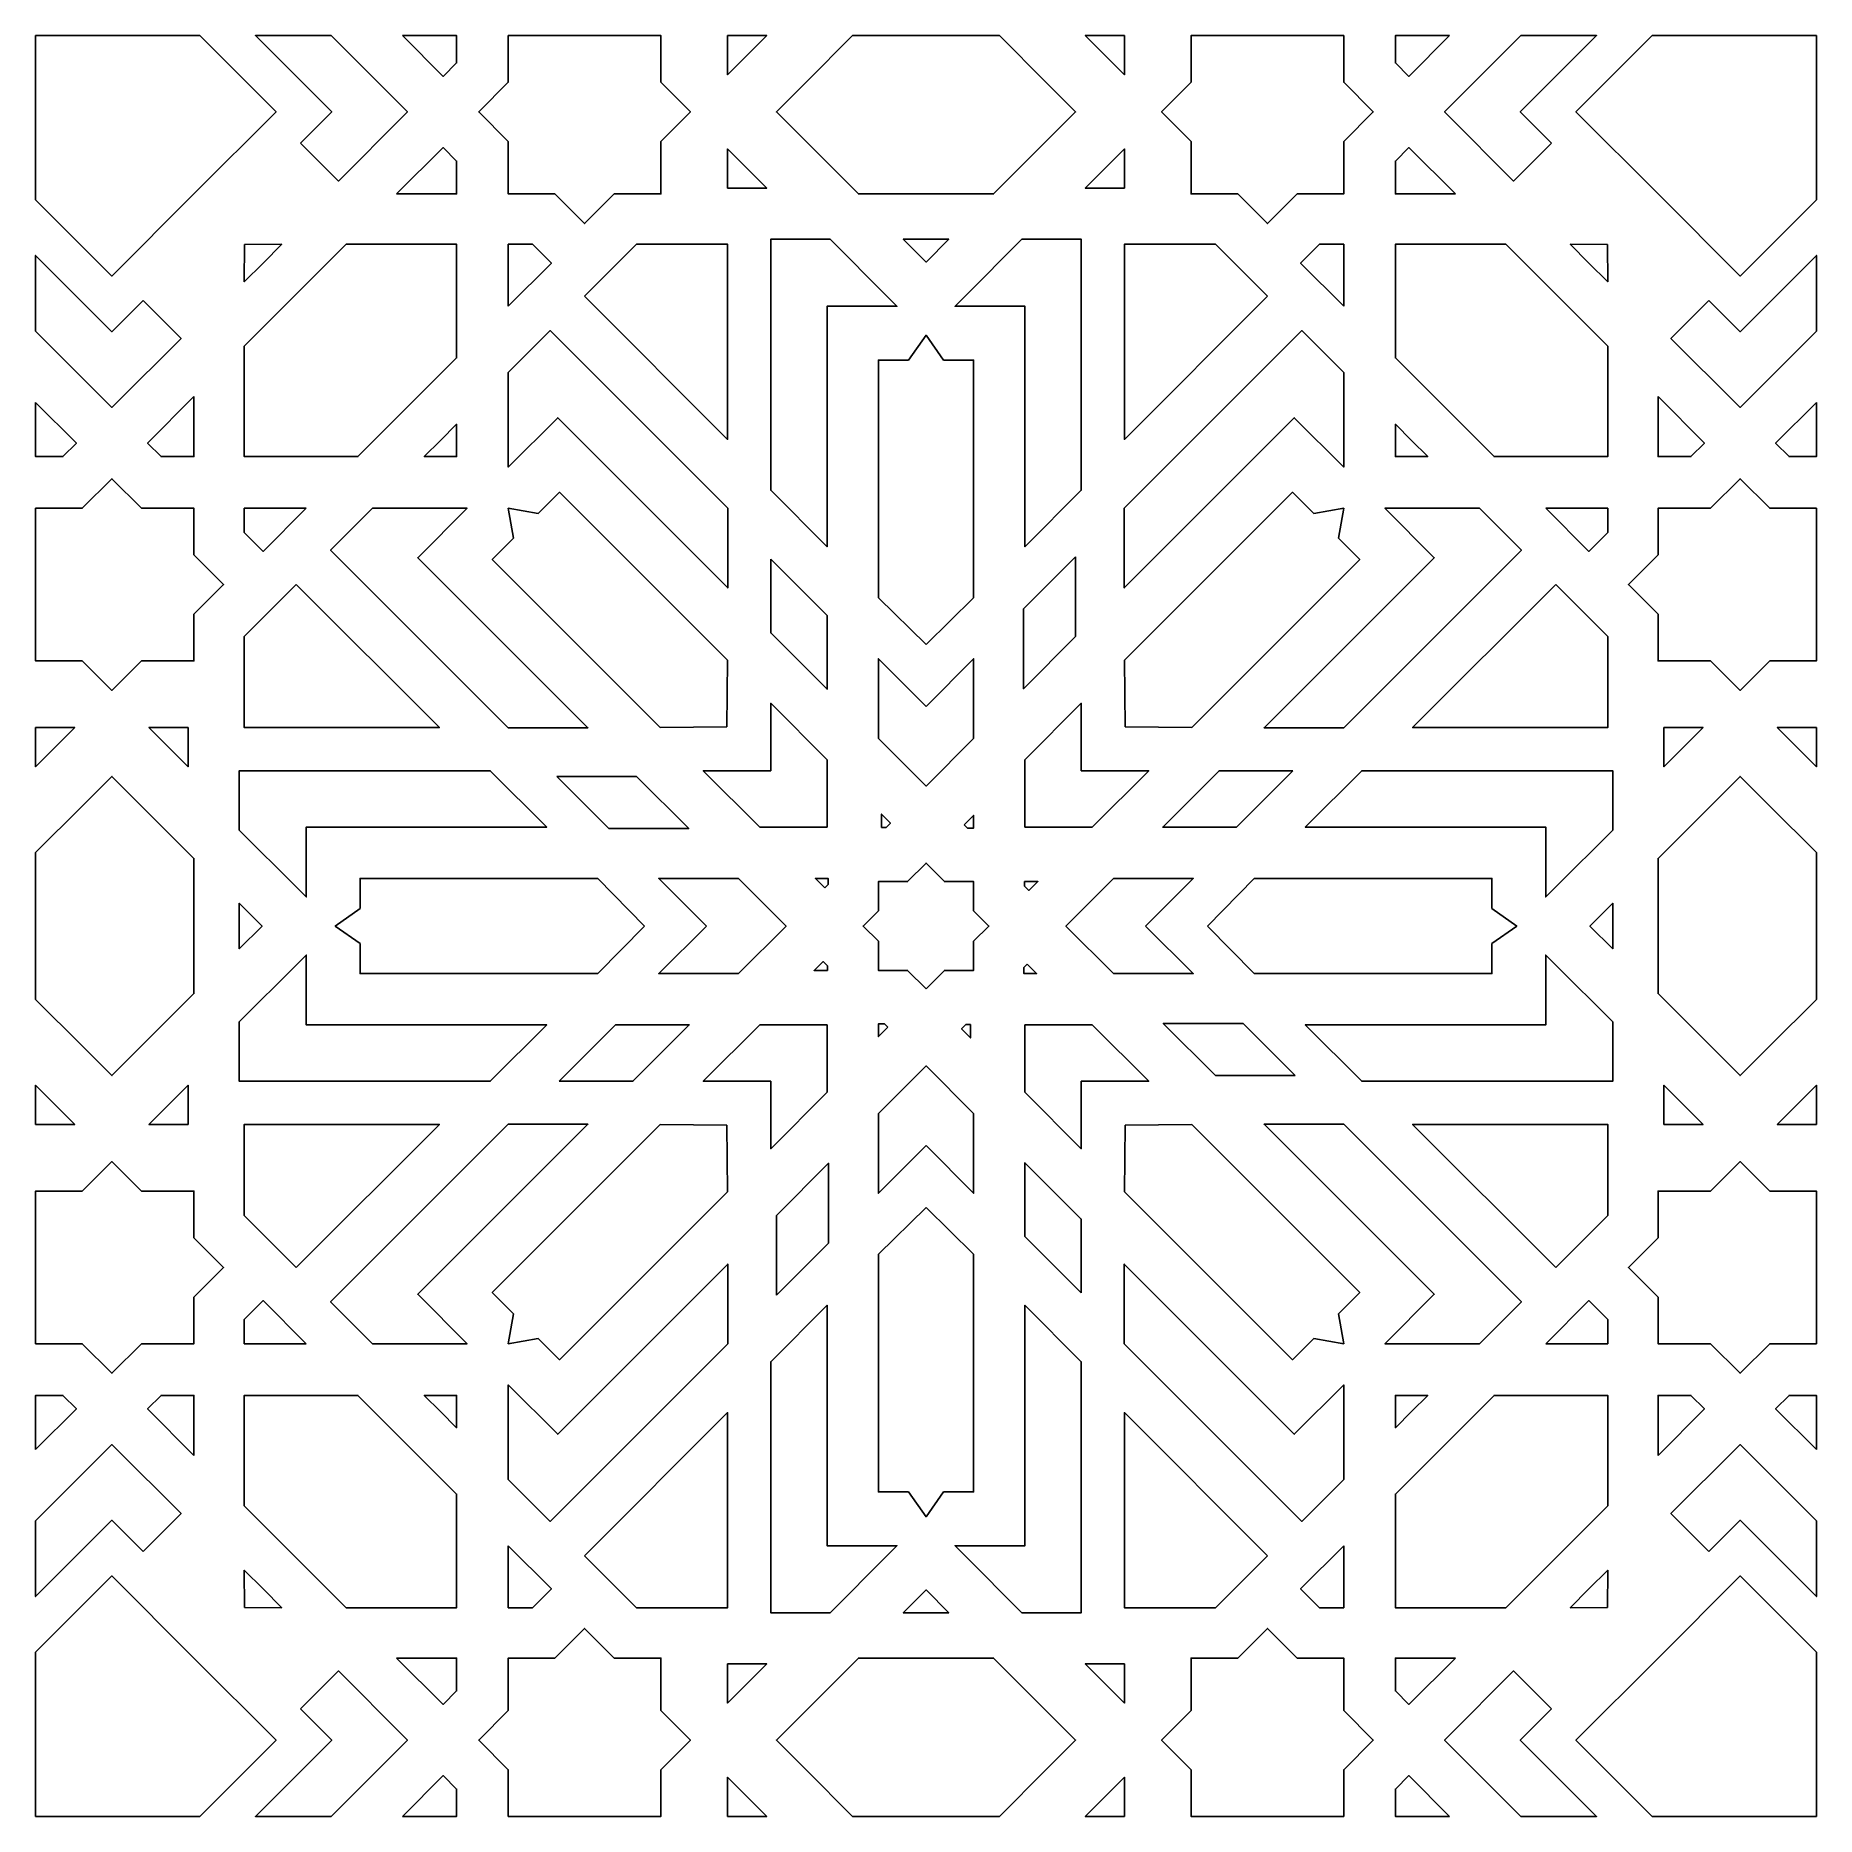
# Model space of a CAD drawing. Extents: x -175 to 175, y -175 to 175.
import ezdxf

# ---------------------------------------------------------------- set-up
doc = ezdxf.new("R2010")
doc.units = 0
doc.layers.add('LAYER_1', color=18, linetype='CONTINUOUS')

msp = doc.modelspace()

# ---------------------------------------------------------------- linework, layer by layer
at = {"layer": 'LAYER_1'}
for points in [[(-175.46, 175.46), (-143.08, 175.46), (-128.09, 160.45), (-144.26, 144.26), (-160.45, 128.09), (-175.46, 143.08)], [(-123.27, 154.26), (-115.8, 146.79), (-102.83, 159.76), (-102.18, 160.43), (-117.23, 175.46), (-132.15, 175.46), (-117.1, 160.43)], [(-103.19, 175.46), (-95.16, 167.43), (-92.51, 170.08), (-92.51, 175.46)], [(-73.12, 175.46), (-82.31, 175.46), (-82.31, 166.27), (-88.15, 160.43), (-82.31, 154.59), (-82.31, 144.26), (-73.12, 144.26), (-67.28, 138.41), (-67.28, 138.41), (-67.28, 138.41), (-61.44, 144.26), (-52.25, 144.26), (-52.25, 154.59), (-46.41, 160.43), (-52.25, 166.27), (-52.25, 175.46), (-61.44, 175.46)], [(-39.09, 175.46), (-31.37, 175.46), (-39.09, 167.74)], [(0, 144.26), (13.31, 144.26), (29.49, 160.43), (23.64, 166.27), (14.46, 175.46), (0, 175.46), (-14.46, 175.46), (-23.64, 166.27), (-29.49, 160.43), (-13.31, 144.26)], [(39.09, 175.46), (31.37, 175.46), (39.09, 167.74)], [(73.12, 175.46), (82.31, 175.46), (82.31, 166.27), (88.15, 160.43), (82.31, 154.59), (82.31, 144.26), (73.12, 144.26), (67.28, 138.41), (67.28, 138.41), (67.28, 138.41), (61.44, 144.26), (52.25, 144.26), (52.25, 154.59), (46.41, 160.43), (52.25, 166.27), (52.25, 175.46), (61.44, 175.46)], [(103.19, 175.46), (95.16, 167.43), (92.51, 170.08), (92.51, 175.46)], [(123.27, 154.26), (115.8, 146.79), (102.83, 159.76), (102.18, 160.43), (117.23, 175.46), (132.15, 175.46), (117.1, 160.43)], [(175.46, 175.46), (143.08, 175.46), (128.09, 160.45), (144.26, 144.26), (160.45, 128.09), (175.46, 143.08)], [(-104.33, 144.26), (-95.18, 153.41), (-92.51, 150.74), (-92.51, 144.26)], [(-39.09, 145.4), (-31.37, 145.4), (-39.09, 153.12)], [(39.09, 145.4), (31.37, 145.4), (39.09, 153.12)], [(104.33, 144.26), (95.18, 153.41), (92.51, 150.74), (92.51, 144.26)], [(-124.29, 124.29), (-114.25, 134.34), (-92.51, 134.34), (-92.51, 111.94), (-102.23, 102.23), (-111.94, 92.51), (-134.34, 92.51), (-134.34, 114.25)], [(-130.64, 130.64), (-126.95, 134.34), (-134.28, 134.28), (-134.34, 126.95)], [(-82.31, 122.14), (-73.82, 130.63), (-77.53, 134.34), (-82.31, 134.34)], [(-67.28, 124.09), (-57.03, 134.34), (-39.09, 134.34), (-39.09, 95.9)], [(-7.57, 123.98), (-18.91, 135.32), (-30.61, 135.32), (-30.61, 85.86), (-19.49, 74.74), (-19.5, 122.14), (-5.74, 122.14)], [(0, 135.32), (4.49, 135.32), (0, 130.83), (-4.49, 135.32)], [(7.57, 123.98), (18.91, 135.32), (30.6, 135.32), (30.6, 85.86), (19.49, 74.74), (19.49, 122.14), (5.74, 122.14)], [(67.28, 124.09), (57.03, 134.34), (39.09, 134.34), (39.09, 95.9)], [(82.31, 122.14), (73.82, 130.63), (77.53, 134.34), (82.31, 134.34)], [(124.29, 124.29), (114.25, 134.34), (92.51, 134.34), (92.51, 111.94), (102.23, 102.23), (111.94, 92.51), (134.34, 92.51), (134.34, 114.25)], [(130.64, 130.64), (126.95, 134.34), (134.28, 134.28), (134.34, 126.95)], [(-154.26, 123.27), (-146.79, 115.8), (-159.76, 102.83), (-160.43, 102.18), (-175.46, 117.23), (-175.46, 132.15), (-160.43, 117.1)], [(154.26, 123.27), (146.79, 115.8), (159.76, 102.83), (160.43, 102.18), (175.46, 117.23), (175.46, 132.15), (160.43, 117.1)], [(-82.31, 93.02), (-82.31, 109.06), (-74.04, 117.32), (-39.07, 82.35), (-39.07, 66.63), (-72.58, 100.15), (-82.31, 90.42)], [(0, 55.5), (-9.39, 64.67), (-9.39, 111.52), (-3.47, 111.52), (0, 116.41), (3.47, 111.52), (9.39, 111.52), (9.39, 64.67)], [(82.31, 93.02), (82.31, 109.06), (74.04, 117.32), (39.07, 82.35), (39.07, 66.63), (72.58, 100.15), (82.31, 90.42)], [(-175.46, 103.19), (-167.43, 95.16), (-170.08, 92.51), (-175.46, 92.51)], [(-144.26, 104.33), (-153.41, 95.18), (-150.74, 92.51), (-144.26, 92.51)], [(144.26, 104.33), (153.41, 95.18), (150.74, 92.51), (144.26, 92.51)], [(175.46, 103.19), (167.43, 95.16), (170.08, 92.51), (175.46, 92.51)], [(-95.68, 95.68), (-92.51, 98.86), (-92.51, 92.51), (-98.86, 92.51)], [(95.68, 95.68), (92.51, 98.86), (92.51, 92.51), (98.86, 92.51)], [(-175.46, 73.12), (-175.46, 82.31), (-166.27, 82.31), (-160.43, 88.15), (-154.59, 82.31), (-144.26, 82.31), (-144.26, 73.12), (-138.41, 67.28), (-138.41, 67.28), (-138.41, 67.28), (-144.26, 61.44), (-144.26, 52.25), (-154.59, 52.25), (-160.43, 46.41), (-166.27, 52.25), (-175.46, 52.25), (-175.46, 61.44)], [(175.46, 73.12), (175.46, 82.31), (166.27, 82.31), (160.43, 88.15), (154.59, 82.31), (144.26, 82.31), (144.26, 73.12), (138.41, 67.28), (138.41, 67.28), (138.41, 67.28), (144.26, 61.44), (144.26, 52.25), (154.59, 52.25), (160.43, 46.41), (166.27, 52.25), (175.46, 52.25), (175.46, 61.44)], [(-39.24, 39.24), (-52.37, 39.09), (-85.49, 72.22), (-81.31, 76.4), (-82.31, 82.31), (-76.4, 81.31), (-72.22, 85.49), (-39.09, 52.37)], [(39.24, 39.24), (52.37, 39.09), (85.49, 72.22), (81.31, 76.4), (82.31, 82.31), (76.4, 81.31), (72.22, 85.49), (39.09, 52.37)], [(-122.14, 82.31), (-130.63, 73.82), (-134.34, 77.53), (-134.34, 82.31)], [(-93.02, 82.31), (-109.06, 82.31), (-117.32, 74.04), (-82.35, 39.07), (-66.63, 39.07), (-100.15, 72.58), (-90.42, 82.31)], [(93.02, 82.31), (109.06, 82.31), (117.32, 74.04), (82.35, 39.07), (66.63, 39.07), (100.15, 72.58), (90.42, 82.31)], [(122.14, 82.31), (130.63, 73.82), (134.34, 77.53), (134.34, 82.31)], [(-30.6, 72.31), (-30.6, 57.76), (-19.49, 46.64), (-19.49, 61.19)], [(29.49, 72.77), (19.2, 62.48), (19.2, 46.76), (29.49, 57.05)], [(-124.09, 67.28), (-134.34, 57.03), (-134.34, 39.09), (-95.9, 39.09)], [(124.09, 67.28), (134.34, 57.03), (134.34, 39.09), (95.9, 39.09)], [(0, 43.28), (9.39, 52.67), (9.39, 36.95), (0, 27.56), (-9.39, 36.95), (-9.39, 52.67)], [(-30.6, 30.6), (-30.6, 43.88), (-19.49, 32.77), (-19.49, 19.49), (-32.77, 19.49), (-43.88, 30.6)], [(30.6, 30.6), (43.88, 30.6), (32.77, 19.49), (19.49, 19.49), (19.49, 32.77), (30.6, 43.88)], [(-175.46, 39.09), (-175.46, 31.37), (-167.74, 39.09)], [(-145.4, 39.09), (-145.4, 31.37), (-153.12, 39.09)], [(145.4, 39.09), (145.4, 31.37), (153.12, 39.09)], [(175.46, 39.09), (175.46, 31.37), (167.74, 39.09)], [(-175.46, 0), (-175.46, 14.46), (-166.27, 23.64), (-160.43, 29.49), (-144.26, 13.31), (-144.26, 0), (-144.26, -13.31), (-160.43, -29.49), (-166.27, -23.64), (-175.46, -14.46)], [(-123.98, 7.57), (-135.32, 18.91), (-135.32, 30.6), (-85.86, 30.6), (-74.74, 19.49), (-122.14, 19.49), (-122.14, 5.74)], [(-72.77, 29.49), (-62.48, 19.2), (-46.76, 19.2), (-57.05, 29.49)], [(72.31, 30.6), (57.76, 30.6), (46.64, 19.49), (61.19, 19.49)], [(123.98, 7.57), (135.32, 18.91), (135.32, 30.61), (85.86, 30.61), (74.74, 19.49), (122.14, 19.5), (122.14, 5.74)], [(144.26, 0), (144.26, 13.31), (160.43, 29.49), (166.27, 23.64), (175.46, 14.46), (175.46, 0), (175.46, -14.46), (166.27, -23.64), (160.43, -29.49), (144.26, -13.31)], [(-8.76, 19.42), (-7.83, 19.42), (-7, 20.28), (-8.76, 22.04)], [(7.53, 19.92), (8.19, 19.26), (9.39, 19.29), (9.39, 21.78)], [(0, -12.39), (3.63, -8.76), (9.39, -8.76), (9.39, -3), (12.39, 0), (9.39, 3), (9.39, 8.76), (3.63, 8.76), (0, 12.39), (-3.63, 8.76), (-9.39, 8.76), (-9.39, 3), (-12.39, 0), (-9.39, -3), (-9.39, -8.76), (-3.63, -8.76)], [(-55.5, 0), (-64.67, -9.39), (-111.52, -9.39), (-111.52, -3.47), (-116.41, 0), (-111.52, 3.47), (-111.52, 9.39), (-64.67, 9.39)], [(-43.28, 0), (-52.67, 9.39), (-36.95, 9.39), (-27.56, 0), (-36.95, -9.39), (-52.67, -9.39)], [(-19.92, 7.53), (-19.26, 8.19), (-19.29, 9.39), (-21.78, 9.39)], [(19.42, 8.76), (19.42, 7.83), (20.28, 7), (22.04, 8.76)], [(43.28, 0), (52.67, -9.39), (36.95, -9.39), (27.56, 0), (36.95, 9.39), (52.67, 9.39)], [(55.5, 0), (64.67, 9.39), (111.52, 9.39), (111.52, 3.47), (116.41, 0), (111.52, -3.47), (111.52, -9.39), (64.67, -9.39)], [(-135.32, 0), (-135.32, 4.49), (-130.83, 0), (-135.32, -4.49)], [(135.32, 0), (135.32, -4.49), (130.83, 0), (135.32, 4.49)], [(-123.98, -7.57), (-135.32, -18.91), (-135.32, -30.61), (-85.86, -30.61), (-74.74, -19.49), (-122.14, -19.5), (-122.14, -5.74)], [(-19.42, -8.76), (-19.42, -7.83), (-20.28, -7), (-22.04, -8.76)], [(123.98, -7.57), (135.32, -18.91), (135.32, -30.6), (85.86, -30.6), (74.74, -19.49), (122.14, -19.49), (122.14, -5.74)], [(19.92, -7.53), (19.26, -8.19), (19.29, -9.39), (21.78, -9.39)], [(-72.31, -30.6), (-57.76, -30.6), (-46.64, -19.49), (-61.19, -19.49)], [(-30.6, -30.6), (-43.88, -30.6), (-32.77, -19.49), (-19.49, -19.49), (-19.49, -32.77), (-30.6, -43.88)], [(-7.53, -19.92), (-8.19, -19.26), (-9.39, -19.29), (-9.39, -21.78)], [(8.76, -19.42), (7.83, -19.42), (7, -20.28), (8.76, -22.04)], [(30.6, -30.6), (30.6, -43.88), (19.49, -32.77), (19.49, -19.49), (32.77, -19.49), (43.88, -30.6)], [(72.77, -29.49), (62.48, -19.2), (46.76, -19.2), (57.05, -29.49)], [(0, -43.28), (-9.39, -52.67), (-9.39, -36.95), (0, -27.56), (9.39, -36.95), (9.39, -52.67)], [(-175.46, -39.09), (-175.46, -31.37), (-167.74, -39.09)], [(-145.4, -39.09), (-145.4, -31.37), (-153.12, -39.09)], [(145.4, -39.09), (145.4, -31.37), (153.12, -39.09)], [(175.46, -39.09), (175.46, -31.37), (167.74, -39.09)], [(-124.09, -67.28), (-134.34, -57.03), (-134.34, -39.09), (-95.9, -39.09)], [(-93.02, -82.31), (-109.06, -82.31), (-117.32, -74.04), (-82.35, -39.07), (-66.63, -39.07), (-100.15, -72.58), (-90.42, -82.31)], [(-39.24, -39.24), (-52.37, -39.09), (-85.49, -72.22), (-81.31, -76.4), (-82.31, -82.31), (-76.4, -81.31), (-72.22, -85.49), (-39.09, -52.37)], [(39.24, -39.24), (52.37, -39.09), (85.49, -72.22), (81.31, -76.4), (82.31, -82.31), (76.4, -81.31), (72.22, -85.49), (39.09, -52.37)], [(93.02, -82.31), (109.06, -82.31), (117.32, -74.04), (82.35, -39.07), (66.63, -39.07), (100.15, -72.58), (90.42, -82.31)], [(124.09, -67.28), (134.34, -57.03), (134.34, -39.09), (95.9, -39.09)], [(-175.46, -73.12), (-175.46, -82.31), (-166.27, -82.31), (-160.43, -88.15), (-154.59, -82.31), (-144.26, -82.31), (-144.26, -73.12), (-138.41, -67.28), (-138.41, -67.28), (-138.41, -67.28), (-144.26, -61.44), (-144.26, -52.25), (-154.59, -52.25), (-160.43, -46.41), (-166.27, -52.25), (-175.46, -52.25), (-175.46, -61.44)], [(-29.49, -72.77), (-19.2, -62.48), (-19.2, -46.76), (-29.49, -57.05)], [(30.6, -72.31), (30.6, -57.76), (19.49, -46.64), (19.49, -61.19)], [(175.46, -73.12), (175.46, -82.31), (166.27, -82.31), (160.43, -88.15), (154.59, -82.31), (144.26, -82.31), (144.26, -73.12), (138.41, -67.28), (138.41, -67.28), (138.41, -67.28), (144.26, -61.44), (144.26, -52.25), (154.59, -52.25), (160.43, -46.41), (166.27, -52.25), (175.46, -52.25), (175.46, -61.44)], [(0, -55.5), (9.39, -64.67), (9.39, -111.52), (3.47, -111.52), (0, -116.41), (-3.47, -111.52), (-9.39, -111.52), (-9.39, -64.67)], [(-82.31, -93.02), (-82.31, -109.06), (-74.04, -117.32), (-39.07, -82.35), (-39.07, -66.63), (-72.58, -100.15), (-82.31, -90.42)], [(82.31, -93.02), (82.31, -109.06), (74.04, -117.32), (39.07, -82.35), (39.07, -66.63), (72.58, -100.15), (82.31, -90.42)], [(-122.14, -82.31), (-130.63, -73.82), (-134.34, -77.53), (-134.34, -82.31)], [(-7.57, -123.98), (-18.91, -135.32), (-30.6, -135.32), (-30.6, -85.86), (-19.49, -74.74), (-19.49, -122.14), (-5.74, -122.14)], [(7.57, -123.98), (18.91, -135.32), (30.61, -135.32), (30.61, -85.86), (19.49, -74.74), (19.5, -122.14), (5.74, -122.14)], [(122.14, -82.31), (130.63, -73.82), (134.34, -77.53), (134.34, -82.31)], [(-175.46, -103.19), (-167.43, -95.16), (-170.08, -92.51), (-175.46, -92.51)], [(-144.26, -104.33), (-153.41, -95.18), (-150.74, -92.51), (-144.26, -92.51)], [(-124.29, -124.29), (-114.25, -134.34), (-92.51, -134.34), (-92.51, -111.94), (-102.23, -102.23), (-111.94, -92.51), (-134.34, -92.51), (-134.34, -114.25)], [(-95.68, -95.68), (-92.51, -98.86), (-92.51, -92.51), (-98.86, -92.51)], [(95.68, -95.68), (92.51, -98.86), (92.51, -92.51), (98.86, -92.51)], [(124.29, -124.29), (114.25, -134.34), (92.51, -134.34), (92.51, -111.94), (102.23, -102.23), (111.94, -92.51), (134.34, -92.51), (134.34, -114.25)], [(144.26, -104.33), (153.41, -95.18), (150.74, -92.51), (144.26, -92.51)], [(175.46, -103.19), (167.43, -95.16), (170.08, -92.51), (175.46, -92.51)], [(-67.28, -124.09), (-57.03, -134.34), (-39.09, -134.34), (-39.09, -95.9)], [(67.28, -124.09), (57.03, -134.34), (39.09, -134.34), (39.09, -95.9)], [(-154.26, -123.27), (-146.79, -115.8), (-159.76, -102.83), (-160.43, -102.18), (-175.46, -117.23), (-175.46, -132.15), (-160.43, -117.1)], [(154.26, -123.27), (146.79, -115.8), (159.76, -102.83), (160.43, -102.18), (175.46, -117.23), (175.46, -132.15), (160.43, -117.1)], [(-82.31, -122.14), (-73.82, -130.63), (-77.53, -134.34), (-82.31, -134.34)], [(82.31, -122.14), (73.82, -130.63), (77.53, -134.34), (82.31, -134.34)], [(-175.46, -175.46), (-143.08, -175.46), (-128.09, -160.45), (-144.26, -144.26), (-160.45, -128.09), (-175.46, -143.08)], [(-130.64, -130.64), (-126.95, -134.34), (-134.28, -134.28), (-134.34, -126.95)], [(130.64, -130.64), (126.95, -134.34), (134.28, -134.28), (134.34, -126.95)], [(175.46, -175.46), (143.08, -175.46), (128.09, -160.45), (144.26, -144.26), (160.45, -128.09), (175.46, -143.08)], [(0, -135.32), (-4.49, -135.32), (0, -130.83), (4.49, -135.32)], [(-73.12, -175.46), (-82.31, -175.46), (-82.31, -166.27), (-88.15, -160.43), (-82.31, -154.59), (-82.31, -144.26), (-73.12, -144.26), (-67.28, -138.41), (-67.28, -138.41), (-67.28, -138.41), (-61.44, -144.26), (-52.25, -144.26), (-52.25, -154.59), (-46.41, -160.43), (-52.25, -166.27), (-52.25, -175.46), (-61.44, -175.46)], [(73.12, -175.46), (82.31, -175.46), (82.31, -166.27), (88.15, -160.43), (82.31, -154.59), (82.31, -144.26), (73.12, -144.26), (67.28, -138.41), (67.28, -138.41), (67.28, -138.41), (61.44, -144.26), (52.25, -144.26), (52.25, -154.59), (46.41, -160.43), (52.25, -166.27), (52.25, -175.46), (61.44, -175.46)], [(-123.27, -154.26), (-115.8, -146.79), (-102.83, -159.76), (-102.18, -160.43), (-117.23, -175.46), (-132.15, -175.46), (-117.1, -160.43)], [(-104.33, -144.26), (-95.18, -153.41), (-92.51, -150.74), (-92.51, -144.26)], [(-39.09, -145.4), (-31.37, -145.4), (-39.09, -153.12)], [(0, -175.46), (14.46, -175.46), (23.64, -166.27), (29.49, -160.43), (13.31, -144.26), (0, -144.26), (-13.31, -144.26), (-29.49, -160.43), (-23.64, -166.27), (-14.46, -175.46)], [(39.09, -145.4), (31.37, -145.4), (39.09, -153.12)], [(104.33, -144.26), (95.18, -153.41), (92.51, -150.74), (92.51, -144.26)], [(123.27, -154.26), (115.8, -146.79), (102.83, -159.76), (102.18, -160.43), (117.23, -175.46), (132.15, -175.46), (117.1, -160.43)], [(-103.19, -175.46), (-95.16, -167.43), (-92.51, -170.08), (-92.51, -175.46)], [(-39.09, -175.46), (-31.37, -175.46), (-39.09, -167.74)], [(39.09, -175.46), (31.37, -175.46), (39.09, -167.74)], [(103.19, -175.46), (95.16, -167.43), (92.51, -170.08), (92.51, -175.46)]]:
    msp.add_lwpolyline(points, close=True, dxfattribs=at)

doc.saveas('drawing.dxf')
